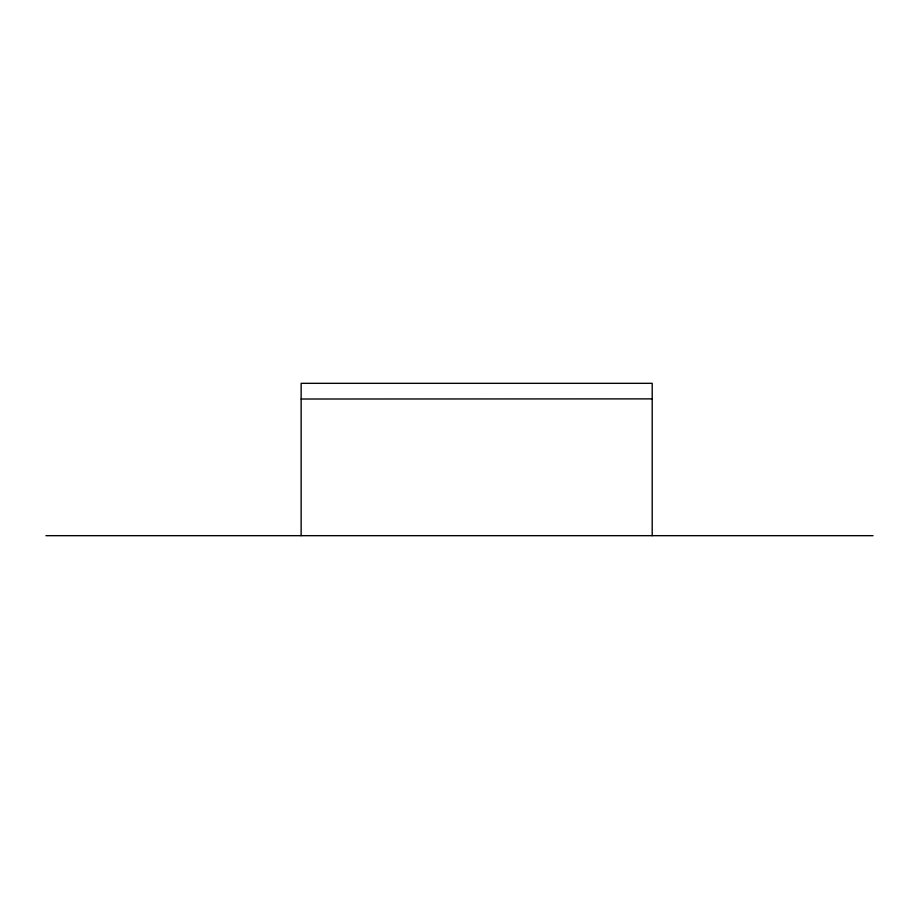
<?xml version="1.0" encoding="UTF-8"?>
<svg xmlns="http://www.w3.org/2000/svg" width="919" height="919" viewBox="0 0 919 919"><rect width="100%" height="100%" fill="white"/><g stroke="black" fill="none" stroke-linecap="round" stroke-linejoin="round"><path stroke-width="1.38" d="M301.145 399.018L652.203 398.88M45.95 535.674L873.05 535.674M652.203 535.674L652.203 383.326L301.145 383.326L301.145 535.674"/></g></svg>
